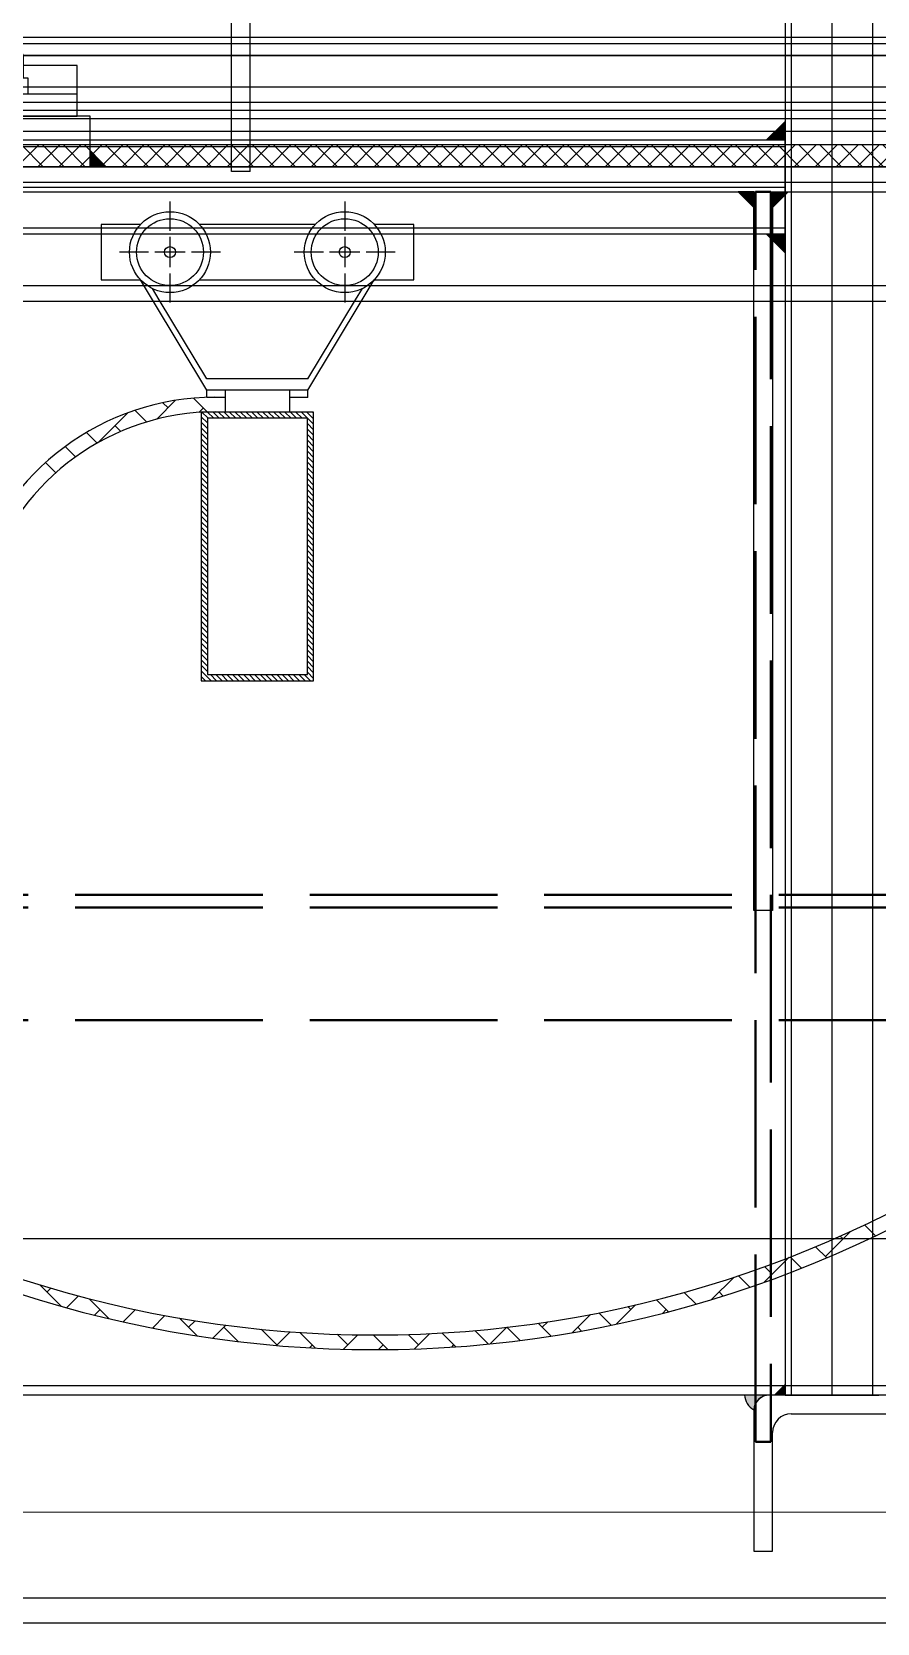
# Model space of a CAD drawing. Header units: centimetres. Extents: x 470464 to 524273, y 49611 to 59074.
# Drawn here: x 504681.5 to 504708.5, y 50524.3 to 50575.2 of the extents above; entities that cross this region are included whole.
import ezdxf

# ---------------------------------------------------------------- set-up
doc = ezdxf.new("R2010")
doc.units = ezdxf.units.CM
doc.header["$MEASUREMENT"] = 0
for name, pattern in [('1244-MIUM-DD-AR-2000$0$1244_Aselsan_MIUM_2900_Vinç$0$ACAD_ISO02W100', [15, 12, -3]), ('CENTER', [50.8, 31.75, -6.35, 6.35, -6.35]), ('CHAIN', [0.3543, 0.2362, -0.0295, 0.0591, -0.0295])]:
    doc.linetypes.add(name, pattern=pattern)
doc.layers.add('A-ANNO-REVC-01', color=1, linetype='Continuous', lineweight=15, true_color=0xff0000, plot=False)
doc.layers.add('S-COLS-CONC', color=4, linetype='Continuous', lineweight=40)
doc.layers.add('vinç', color=7, linetype='Continuous')
doc.styles.add('BARIŞ BABUR-3', font='arial.ttf')
doc.dimstyles.new('AAA_A4 BVS STANDART', dxfattribs={"dimscale": 12, "dimtxt": 1.8, "dimasz": 1.6, "dimexe": 0.18, "dimexo": 0.0625, "dimgap": 0.09, "dimtad": 1, "dimtoh": 1, "dimdec": 0, "dimzin": 9, "dimdsep": 46, "dimtxsty": 'BARIŞ BABUR-3', "dimcen": 0.09, "dimclrd": 1, "dimclre": 1, "dimclrt": 2, "dimadec": 0, "dimazin": 0, "dimtfac": 1, "dimtdec": 0, "dimtofl": 0, "dimtmove": 0, "dimatfit": 3, "dimfxl": 1, "dimtolj": 1, "dimtzin": 0, "dimlwd": 9, "dimlwe": 9, "dimarcsym": 0})

# ---------------------------------------------------------------- blocks, each defined once
blk = doc.blocks.new('y65ytr5c4rc44rfe')
at = {"color": 2, "linetype": 'Continuous', "lineweight": 25}
for p, q in [((429263.866, 68864.422), (429263.866, 68871.772)), ((429264.466, 68864.422), (429264.466, 68871.772)), ((429264.466, 68864.422), (429263.866, 68864.422))]:
    blk.add_line(p, q, dxfattribs=at)
blk = doc.blocks.new('*D142')
at = {"layer": 'A-ANNO-REVC-01', "color": 1, "lineweight": 9, "transparency": 16777216}
for p, q in [((417342.265, 68747.912), (417561.041, 68747.912)), ((417559.601, 68329.963), (417559.601, 68735.112)), ((417552.919, 68317.163), (417561.041, 68317.163))]:
    blk.add_line(p, q, dxfattribs=at)
at = {"layer": 'A-ANNO-REVC-01', "color": 1, "transparency": 16777216}
for points in [[(417557.468, 68735.112), (417561.734, 68735.112), (417559.601, 68747.912)], [(417557.468, 68329.963), (417561.734, 68329.963), (417559.601, 68317.163)]]:
    blk.add_solid(points, dxfattribs=at)
at = {"layer": 'Defpoints', "color": 0, "transparency": 16777216}
for p in [(417341.765, 68747.912), (417559.601, 68747.912), (417552.419, 68317.163)]:
    blk.add_point(p, dxfattribs=at)
at = {"layer": 'A-ANNO-REVC-01', "color": 2, "transparency": 16777216, "insert": (417551.431, 68542.782), "char_height": 14.4, "attachment_point": 5, "rotation": 90, "style": 'BARIŞ BABUR-3'}
blk.add_mtext('\\A1;KANCA ALTI: 431', dxfattribs=at)
blk = doc.blocks.new('ghfhjkdjfdkyufgfktuthkgt')
at = {"color": 2, "ltscale": 0.4}
for p, q in [((417976.883, 69071.163), (416796.458, 69071.163)), ((417976.459, 69070.663), (416796.458, 69070.663)), ((416796.458, 69067.363), (417976.459, 69067.363)), ((416796.458, 69066.863), (417976.459, 69066.863)), ((417369.255, 69063.786), (417369.255, 69063.315))]:
    blk.add_line(p, q, dxfattribs=at)
at = {"color": 2}
for p, q in [((417367.49, 69070.048), (417367.49, 69069.117)), ((417373.079, 69070.048), (417373.079, 69069.117)), ((417366.544, 69069.315), (417365.285, 69069.315)), ((417365.285, 69069.315), (417365.285, 69067.551)), ((417372.132, 69069.315), (417368.437, 69069.315)), ((417375.285, 69069.315), (417374.025, 69069.315)), ((417375.285, 69067.551), (417375.285, 69069.315)), ((417367.49, 69068.918), (417367.49, 69067.948)), ((417373.079, 69068.918), (417373.079, 69067.948)), ((417366.806, 69068.433), (417365.876, 69068.433)), ((417367.975, 69068.433), (417367.006, 69068.433)), ((417369.105, 69068.433), (417368.174, 69068.433)), ((417372.395, 69068.433), (417371.464, 69068.433)), ((417373.564, 69068.433), (417372.594, 69068.433)), ((417374.693, 69068.433), (417373.763, 69068.433)), ((417367.49, 69067.749), (417367.49, 69066.818)), ((417373.079, 69067.749), (417373.079, 69066.818)), ((417365.285, 69067.551), (417366.544, 69067.551)), ((417366.933, 69066.904), (417366.544, 69067.551)), ((417367.145, 69066.904), (417366.926, 69067.269)), ((417368.437, 69067.551), (417372.132, 69067.551)), ((417373.424, 69066.904), (417373.643, 69067.269)), ((417373.636, 69066.904), (417374.025, 69067.551)), ((417374.025, 69067.551), (417375.285, 69067.551)), ((417368.667, 69064.021), (417366.933, 69066.904)), ((417368.667, 69064.374), (417367.145, 69066.904)), ((417371.902, 69064.374), (417373.424, 69066.904)), ((417371.902, 69064.021), (417373.636, 69066.904)), ((417371.902, 69064.374), (417368.667, 69064.374)), ((417371.902, 69064.021), (417368.667, 69064.021)), ((417368.667, 69063.786), (417368.667, 69064.021)), ((417369.255, 69063.786), (417368.667, 69063.786)), ((417369.255, 69064.021), (417369.255, 69063.315)), ((417371.314, 69064.021), (417371.314, 69063.315)), ((417371.902, 69063.786), (417371.314, 69063.786)), ((417371.902, 69063.786), (417371.902, 69064.021)), ((417368.485, 69063.315), (417368.485, 69054.715)), ((417372.085, 69063.315), (417368.485, 69063.315)), ((417371.314, 69063.315), (417369.255, 69063.315)), ((417372.085, 69054.715), (417372.085, 69063.315)), ((417368.685, 69063.115), (417368.685, 69054.915)), ((417371.885, 69063.115), (417368.685, 69063.115)), ((417371.885, 69054.915), (417371.885, 69063.115)), ((417368.485, 69054.715), (417372.085, 69054.715)), ((417368.685, 69054.915), (417371.885, 69054.915))]:
    blk.add_line(p, q, dxfattribs=at)
at = {"color": 2, "linetype": 'Continuous', "ltscale": 0.4}
for p, q in [((417367.068, 69063.088), (417367.672, 69063.692)), ((417368.688, 69063.317), (417368.243, 69063.762)), ((417365.184, 69062.335), (417366.14, 69063.291)), ((417366.744, 69062.999), (417366.37, 69063.372)), ((417367.427, 69063.447), (417367.259, 69063.615)), ((417368.415, 69063.303), (417368.558, 69063.447)), ((417365.159, 69062.321), (417364.818, 69062.662)), ((417365.914, 69062.697), (417365.73, 69062.881)), ((417364.469, 69061.879), (417364.137, 69062.211)), ((417363.841, 69061.376), (417363.515, 69061.702)), ((417390.049, 69036.956), (417389.699, 69037.306)), ((417388.448, 69036.294), (417389.252, 69037.098)), ((417389.014, 69036.86), (417388.924, 69036.95)), ((417386.496, 69035.473), (417387.293, 69036.27)), ((417387.688, 69035.923), (417387.327, 69036.283)), ((417388.491, 69036.252), (417388.133, 69036.609)), ((417384.806, 69034.915), (417385.527, 69035.635)), ((417386.036, 69035.312), (417385.666, 69035.682)), ((417386.751, 69035.728), (417386.505, 69035.974)), ((417364.022, 69034.699), (417363.33, 69035.391)), ((417363.558, 69035.163), (417363.681, 69035.285)), ((417384.316, 69034.769), (417383.936, 69035.149)), ((417385.185, 69035.032), (417385.054, 69035.163)), ((417364.181, 69034.654), (417364.563, 69035.037)), ((417365.548, 69034.304), (417364.906, 69034.946)), ((417381.757, 69034.128), (417382.376, 69034.748)), ((417382.226, 69034.597), (417382.131, 69034.691)), ((417383.429, 69034.525), (417383.044, 69034.91)), ((417365.077, 69034.419), (417365.255, 69034.597)), ((417365.992, 69034.202), (417366.386, 69034.597)), ((417366.927, 69034.006), (417367.329, 69034.408)), ((417368.36, 69033.755), (417367.79, 69034.325)), ((417368.084, 69034.031), (417368.293, 69034.241)), ((417368.864, 69033.68), (417369.281, 69034.098)), ((417379.681, 69033.747), (417379.268, 69034.161)), ((417379.397, 69034.031), (417379.572, 69034.206)), ((417380.355, 69033.857), (417380.939, 69034.442)), ((417381.597, 69034.094), (417381.199, 69034.493)), ((417383.235, 69034.475), (417383.357, 69034.597)), ((417366.989, 69033.994), (417366.952, 69034.031)), ((417369.671, 69033.575), (417369.215, 69034.031)), ((417370.912, 69033.466), (417370.411, 69033.967)), ((417370.896, 69033.45), (417371.333, 69033.887)), ((417372.145, 69033.364), (417371.644, 69033.865)), ((417373.175, 69033.466), (417372.834, 69033.806)), ((417373.038, 69033.329), (417373.499, 69033.79)), ((417374.454, 69033.318), (417373.986, 69033.786)), ((417375.437, 69033.466), (417375.102, 69033.801)), ((417375.309, 69033.337), (417375.8, 69033.828)), ((417376.629, 69033.406), (417376.186, 69033.849)), ((417377.672, 69033.494), (417377.24, 69033.926)), ((417377.734, 69033.5), (417378.265, 69034.03)), ((417378.689, 69033.608), (417378.267, 69034.03)), ((417380.65, 69033.91), (417380.529, 69034.031)), ((417371.952, 69033.375), (417372.043, 69033.466)), ((417374.156, 69033.316), (417374.306, 69033.466)), ((417376.5, 69033.397), (417376.569, 69033.466))]:
    blk.add_line(p, q, dxfattribs=at)
at = {"color": 2, "linetype": 'Continuous'}
for p, q in [((417368.685, 69062.967), (417368.485, 69063.167)), ((417368.712, 69063.115), (417368.512, 69063.315)), ((417368.889, 69063.115), (417368.689, 69063.315)), ((417369.066, 69063.115), (417368.866, 69063.315)), ((417369.243, 69063.115), (417369.043, 69063.315)), ((417369.42, 69063.115), (417369.22, 69063.315)), ((417369.596, 69063.115), (417369.396, 69063.315)), ((417369.773, 69063.115), (417369.573, 69063.315)), ((417369.95, 69063.115), (417369.75, 69063.315)), ((417370.127, 69063.115), (417369.927, 69063.315)), ((417370.303, 69063.115), (417370.103, 69063.315)), ((417370.48, 69063.115), (417370.28, 69063.315)), ((417370.657, 69063.115), (417370.457, 69063.315)), ((417370.834, 69063.115), (417370.634, 69063.315)), ((417371.011, 69063.115), (417370.811, 69063.315)), ((417371.187, 69063.115), (417370.987, 69063.315)), ((417371.364, 69063.115), (417371.164, 69063.315)), ((417371.541, 69063.115), (417371.341, 69063.315)), ((417371.718, 69063.115), (417371.518, 69063.315)), ((417372.085, 69062.925), (417371.694, 69063.315)), ((417372.085, 69063.102), (417371.871, 69063.315)), ((417372.085, 69063.279), (417372.048, 69063.315)), ((417368.685, 69062.79), (417368.485, 69062.99)), ((417368.685, 69062.613), (417368.485, 69062.813)), ((417368.685, 69062.436), (417368.485, 69062.636)), ((417372.085, 69062.749), (417371.885, 69062.949)), ((417372.085, 69062.572), (417371.885, 69062.772)), ((417368.685, 69062.259), (417368.485, 69062.459)), ((417368.685, 69062.083), (417368.485, 69062.283)), ((417368.685, 69061.906), (417368.485, 69062.106)), ((417372.085, 69062.395), (417371.885, 69062.595)), ((417372.085, 69062.218), (417371.885, 69062.418)), ((417372.085, 69062.041), (417371.885, 69062.241)), ((417368.685, 69061.729), (417368.485, 69061.929)), ((417368.685, 69061.552), (417368.485, 69061.752)), ((417372.085, 69061.865), (417371.885, 69062.065)), ((417372.085, 69061.688), (417371.885, 69061.888)), ((417372.085, 69061.511), (417371.885, 69061.711)), ((417368.685, 69061.376), (417368.485, 69061.576)), ((417368.685, 69061.199), (417368.485, 69061.399)), ((417368.685, 69061.022), (417368.485, 69061.222)), ((417372.085, 69061.334), (417371.885, 69061.534)), ((417372.085, 69061.158), (417371.885, 69061.358)), ((417372.085, 69060.981), (417371.885, 69061.181)), ((417368.685, 69060.845), (417368.485, 69061.045)), ((417368.685, 69060.668), (417368.485, 69060.868)), ((417368.685, 69060.492), (417368.485, 69060.692)), ((417372.085, 69060.804), (417371.885, 69061.004)), ((417372.085, 69060.627), (417371.885, 69060.827)), ((417372.085, 69060.45), (417371.885, 69060.65)), ((417368.685, 69060.315), (417368.485, 69060.515)), ((417368.685, 69060.138), (417368.485, 69060.338)), ((417368.685, 69059.961), (417368.485, 69060.161)), ((417372.085, 69060.274), (417371.885, 69060.474)), ((417372.085, 69060.097), (417371.885, 69060.297)), ((417372.085, 69059.92), (417371.885, 69060.12)), ((417368.685, 69059.785), (417368.485, 69059.985)), ((417368.685, 69059.608), (417368.485, 69059.808)), ((417368.685, 69059.431), (417368.485, 69059.631)), ((417372.085, 69059.743), (417371.885, 69059.943)), ((417372.085, 69059.567), (417371.885, 69059.767)), ((417372.085, 69059.39), (417371.885, 69059.59)), ((417368.685, 69059.254), (417368.485, 69059.454)), ((417368.685, 69059.077), (417368.485, 69059.277)), ((417368.685, 69058.901), (417368.485, 69059.101)), ((417372.085, 69059.213), (417371.885, 69059.413)), ((417372.085, 69059.036), (417371.885, 69059.236)), ((417372.085, 69058.859), (417371.885, 69059.059)), ((417368.685, 69058.724), (417368.485, 69058.924)), ((417368.685, 69058.547), (417368.485, 69058.747)), ((417368.685, 69058.37), (417368.485, 69058.57)), ((417372.085, 69058.683), (417371.885, 69058.883)), ((417372.085, 69058.506), (417371.885, 69058.706)), ((417368.685, 69058.194), (417368.485, 69058.394)), ((417368.685, 69058.017), (417368.485, 69058.217)), ((417368.685, 69057.84), (417368.485, 69058.04)), ((417372.085, 69058.329), (417371.885, 69058.529)), ((417372.085, 69058.152), (417371.885, 69058.352)), ((417372.085, 69057.976), (417371.885, 69058.176)), ((417368.685, 69057.663), (417368.485, 69057.863)), ((417368.685, 69057.486), (417368.485, 69057.686)), ((417372.085, 69057.799), (417371.885, 69057.999)), ((417372.085, 69057.622), (417371.885, 69057.822)), ((417372.085, 69057.445), (417371.885, 69057.645)), ((417368.685, 69057.31), (417368.485, 69057.51)), ((417368.685, 69057.133), (417368.485, 69057.333)), ((417368.685, 69056.956), (417368.485, 69057.156)), ((417372.085, 69057.268), (417371.885, 69057.468)), ((417372.085, 69057.092), (417371.885, 69057.292)), ((417372.085, 69056.915), (417371.885, 69057.115)), ((417368.685, 69056.779), (417368.485, 69056.979)), ((417368.685, 69056.603), (417368.485, 69056.803)), ((417368.685, 69056.426), (417368.485, 69056.626)), ((417372.085, 69056.738), (417371.885, 69056.938)), ((417372.085, 69056.561), (417371.885, 69056.761)), ((417372.085, 69056.385), (417371.885, 69056.585)), ((417368.685, 69056.249), (417368.485, 69056.449)), ((417368.685, 69056.072), (417368.485, 69056.272)), ((417368.685, 69055.895), (417368.485, 69056.095)), ((417372.085, 69056.208), (417371.885, 69056.408)), ((417372.085, 69056.031), (417371.885, 69056.231)), ((417372.085, 69055.854), (417371.885, 69056.054)), ((417368.685, 69055.719), (417368.485, 69055.919)), ((417368.685, 69055.542), (417368.485, 69055.742)), ((417368.685, 69055.365), (417368.485, 69055.565)), ((417372.085, 69055.677), (417371.885, 69055.877)), ((417372.085, 69055.501), (417371.885, 69055.701)), ((417372.085, 69055.324), (417371.885, 69055.524)), ((417368.685, 69055.188), (417368.485, 69055.388)), ((417368.685, 69055.012), (417368.485, 69055.212)), ((417368.804, 69054.715), (417368.485, 69055.035)), ((417372.085, 69055.147), (417371.885, 69055.347)), ((417372.085, 69054.97), (417371.885, 69055.17)), ((417372.085, 69054.794), (417371.885, 69054.994)), ((417368.627, 69054.715), (417368.485, 69054.858)), ((417368.981, 69054.715), (417368.781, 69054.915)), ((417369.158, 69054.715), (417368.958, 69054.915)), ((417369.334, 69054.715), (417369.134, 69054.915)), ((417369.511, 69054.715), (417369.311, 69054.915)), ((417369.688, 69054.715), (417369.488, 69054.915)), ((417369.865, 69054.715), (417369.665, 69054.915)), ((417370.041, 69054.715), (417369.841, 69054.915)), ((417370.218, 69054.715), (417370.018, 69054.915)), ((417370.395, 69054.715), (417370.195, 69054.915)), ((417370.572, 69054.715), (417370.372, 69054.915)), ((417370.749, 69054.715), (417370.549, 69054.915)), ((417370.925, 69054.715), (417370.725, 69054.915)), ((417371.102, 69054.715), (417370.902, 69054.915)), ((417371.279, 69054.715), (417371.079, 69054.915)), ((417371.456, 69054.715), (417371.256, 69054.915)), ((417371.632, 69054.715), (417371.432, 69054.915)), ((417371.809, 69054.715), (417371.609, 69054.915)), ((417371.986, 69054.715), (417371.786, 69054.915))]:
    blk.add_line(p, q, dxfattribs=at)
at = {"color": 2}
for centre, radius in [((417367.49, 69068.433), 1.294), ((417373.079, 69068.433), 1.294), ((417367.49, 69068.433), 0.176), ((417373.079, 69068.433), 0.176)]:
    blk.add_circle(centre, radius, dxfattribs=at)
at = {"color": 2, "ltscale": 0.4}
for centre in [(417367.49, 69068.433), (417373.079, 69068.433)]:
    blk.add_circle(centre, 1.07, dxfattribs=at)
for centre, radius, start, end in [((417368.942, 69055.7), 8.092, 87.7843, 161.143), ((417368.946, 69055.654), 7.667, 87.6884, 159.6917), ((417374.045, 69070.315), 37, 198.9246, 341.0754), ((417374.045, 69070.354), 36.568, 199.2207, 340.7793)]:
    blk.add_arc(centre, radius, start, end, dxfattribs=at)
blk = doc.blocks.new('kjjlkhlljklhıjşlkmkjş')
for points in [[(417387.159, 69176.313), (417386.559, 69176.313), (417387.159, 69176.913)], [(417387.159, 69173.313), (417386.559, 69173.313), (417387.159, 69172.713)]]:
    blk.add_hatch(color=2).paths.add_polyline_path(points)
at = {"ltscale": 0.4}
blk.add_hatch(color=2, dxfattribs=at).paths.add_polyline_path([(417387.159, 69136.163), (417386.823, 69136.163), (417387.159, 69136.499)])
h = blk.add_hatch(color=2, dxfattribs=at)
edge = h.paths.add_edge_path()
edge.add_line((417386.659, 69136.163), (417385.866, 69136.163))
edge.add_arc((417386.418, 69136.181), 0.553, 181.7814, 242.1352)
edge.add_arc((417386.659, 69135.663), 0.5, 90, 176.7192, ccw=False)
at = {"color": 2}
for p, q in [((417387.159, 69213.463, -0.009), (417387.159, 69136.163, 0.119)), ((417387.159, 69176.913, 0.055), (417386.559, 69176.313, 0.055)), ((417387.159, 69176.313, 0.055), (417387.159, 69176.913, 0.055)), ((417387.159, 69176.313, 0.055), (417290.159, 69176.313, 0.055)), ((417387.159, 69173.313, 0.055), (417387.159, 69176.313, 0.055)), ((417290.159, 69173.313, 0.055), (417387.159, 69173.313, 0.055)), ((417387.159, 69172.713, 0.055), (417386.559, 69173.313, 0.055)), ((417387.159, 69173.313, 0.055), (417387.159, 69172.713, 0.055)), ((417888.659, 69136.163, 0.119), (416888.659, 69136.163, 0.119)), ((417387.159, 69136.163, 0.119), (417390.159, 69136.163, 0.119))]:
    blk.add_line(p, q, dxfattribs=at)
at = {"color": 2, "ltscale": 4}
for p, q in [((417387.359, 69213.463, -0.009), (417387.359, 69136.163, 0.119)), ((417389.959, 69213.463, -0.009), (417389.959, 69136.163, 0.119))]:
    blk.add_line(p, q, dxfattribs=at)
at = {"color": 2, "linetype": 'CENTER', "ltscale": 30}
for p, q in [((417388.659, 69213.463, -0.009), (417388.659, 69136.163, 0.119)), ((417290.159, 69174.813, 0.055), (417387.159, 69174.813, 0.055))]:
    blk.add_line(p, q, dxfattribs=at)
at = {"color": 2, "ltscale": 3}
for p, q in [((417290.159, 69176.113, 0.055), (417387.159, 69176.113, 0.055)), ((417290.159, 69173.513, 0.055), (417387.159, 69173.513, 0.055)), ((417888.659, 69141.163, 0.239), (416888.659, 69141.163, 0.119)), ((417888.659, 69136.463, 0.239), (416888.659, 69136.463, 0.119))]:
    blk.add_line(p, q, dxfattribs=at)
at = {"color": 2, "ltscale": 0.4}
for p, q in [((417387.159, 69136.499, 0.119), (417386.823, 69136.163, 0.119)), ((417387.159, 69136.163, 0.119), (417387.159, 69136.499, 0.119)), ((417386.659, 69136.163, 0.119), (417385.866, 69136.163, 0.119)), ((417391.159, 69136.163, 0.119), (417386.659, 69136.163, 0.119)), ((417386.159, 69135.663, 0.119), (417386.159, 69131.163, 0.119)), ((417387.359, 69135.563, 0.119), (417391.159, 69135.563, 0.119)), ((417386.759, 69131.163, 0.119), (417386.759, 69134.963, 0.119)), ((417386.159, 69131.163, 0.119), (417386.759, 69131.163, 0.119))]:
    blk.add_line(p, q, dxfattribs=at)
for centre, radius, start, end in [((417386.418, 69136.181, 0.119), 0.553, 181.7814, 242.1352), ((417386.659, 69135.663, 0.119), 0.5, 90, 180), ((417386.659, 69135.663, 0.119), 0.5, 90, 176.7192), ((417387.359, 69134.963, 0.119), 0.6, 90, 180)]:
    blk.add_arc(centre, radius, start, end, dxfattribs=at)
blk = doc.blocks.new('tyrterwefbrrbevrwc')
at = {"color": 2}
for p, q in [((416798.859, 68253.905), (417974.059, 68253.905)), ((416798.859, 68253.525), (417974.059, 68253.525))]:
    blk.add_line(p, q, dxfattribs=at)
at = {"layer": 'vinç', "color": 2}
for p, q in [((417974.059, 68254.095), (416798.859, 68254.095)), ((417974.059, 68253.525), (416798.859, 68253.525)), ((417974.059, 68252.51), (416798.859, 68252.51)), ((417974.059, 68252.023), (416798.859, 68252.023)), ((417974.059, 68251.765), (416798.859, 68251.765)), ((417974.059, 68251.494), (416798.859, 68251.494)), ((417974.059, 68251.096), (416798.859, 68251.096)), ((417974.059, 68250.663), (416798.859, 68250.663))]:
    blk.add_line(p, q, dxfattribs=at)
blk = doc.blocks.new('tyrteryrteyyt3rwerw')
h = blk.add_hatch()
h.set_pattern_fill('ANSI37', color=2, scale=3.8, angle=360)
h.set_pattern_definition([(45, (342050.756, 161193.00613), (-0.335875721, 0.335875721), []), (135, (342050.756, 161193.00613), (-0.335875721, -0.335875721), [])])
h.paths.add_polyline_path([(416798.859, 68195.663), (416798.859, 68194.963), (417974.059, 68194.963), (417974.059, 68195.663)])
at = {"color": 2}
blk.add_lwpolyline([(417974.059, 68195.663), (416798.859, 68195.663), (416798.859, 68194.963), (417974.059, 68194.963)], close=True, dxfattribs=at)
blk = doc.blocks.new('hfgdtnyrmuntyr')
h = blk.add_hatch(color=2)
h.dxf.hatch_style = 1
h.paths.add_polyline_path([(417385.659, 68194.163), (417386.159, 68193.663), (417386.159, 68194.163)])
h = blk.add_hatch(color=2)
h.dxf.hatch_style = 1
h.paths.add_polyline_path([(417386.759, 68194.163), (417386.759, 68193.663), (417387.259, 68194.163)])
at = {"color": 2, "ltscale": 0.4}
for points in [[(416783.759, 68194.163), (417989.159, 68194.163), (417989.159, 68194.963), (416783.759, 68194.963)], [(417386.759, 68194.163), (417386.759, 68171.163), (417386.159, 68171.163), (417386.159, 68194.163)]]:
    blk.add_lwpolyline(points, close=True, dxfattribs=at)
at = {"color": 2}
for points in [[(417386.159, 68194.163), (417385.659, 68194.163), (417386.159, 68193.663), (417386.159, 68194.163)], [(417386.759, 68194.163), (417387.259, 68194.163), (417386.759, 68193.663), (417386.759, 68194.163)]]:
    blk.add_lwpolyline(points, dxfattribs=at)
at = {"layer": 'S-COLS-CONC', "color": 2, "linetype": '1244-MIUM-DD-AR-2000$0$1244_Aselsan_MIUM_2900_Vinç$0$ACAD_ISO02W100', "ltscale": 0.5}
for p, q in [((417955.459, 68171.663), (416817.459, 68171.663)), ((417955.459, 68171.263), (416817.459, 68171.263)), ((417955.459, 68167.663), (416817.459, 68167.663))]:
    blk.add_line(p, q, dxfattribs=at)
blk.add_lwpolyline([(417386.209, 68194.163), (417386.709, 68194.163), (417386.709, 68154.163), (417386.209, 68154.163)], close=True, dxfattribs=at)
at = {"layer": 'vinç', "color": 2}
for p, q in [((417929.159, 68149.163), (416843.759, 68149.163)), ((417929.377, 68148.363), (416843.54, 68148.363))]:
    blk.add_line(p, q, dxfattribs=at)
blk = doc.blocks.new('BEKET 105 ÖN')
at = {"color": 2, "linetype": 'Continuous'}
for p, q in [((1790017.88, -473032.05), (1790016.88, -473033.05)), ((1790016.88, -473033.05), (1790016.88, -473036.39)), ((1790032.88, -473033.05), (1790016.88, -473033.05)), ((1790017.88, -473032.05), (1790031.88, -473032.05)), ((1790032.88, -473033.05), (1790031.88, -473032.05)), ((1790032.88, -473036.39), (1790032.88, -473033.05)), ((1790012.88, -473036.39), (1790012.51, -473036.79)), ((1790012.88, -473036.39), (1790013.24, -473036.39)), ((1790013.24, -473036.39), (1790021.57, -473036.39)), ((1790021.57, -473036.39), (1790033.21, -473036.39)), ((1790033.21, -473036.39), (1790036.88, -473036.39)), ((1790037.25, -473036.79), (1790036.88, -473036.39)), ((1790011.56, -473038.39), (1790011.56, -473045.89)), ((1790014.91, -473038.39), (1790014.91, -473045.89)), ((1790028.23, -473038.39), (1790028.23, -473045.89)), ((1790038.2, -473038.39), (1790038.2, -473045.89)), ((1790009.88, -473045.89), (1790009.88, -473050.95)), ((1790039.88, -473045.89), (1790009.88, -473045.89)), ((1790039.88, -473050.76), (1790039.88, -473045.89)), ((1789995.56, -473050.95), (1790055.56, -473050.95))]:
    blk.add_line(p, q, dxfattribs=at)
at = {"color": 2, "linetype": 'CHAIN', "ltscale": 20}
blk.add_line((1790024.88, -473032.05), (1790024.88, -473050.95), dxfattribs=at)
at = {"color": 2, "linetype": 'Continuous'}
blk.add_lwpolyline([(1790011.56, -473041.89), (1789995.56, -473041.89), (1789995.56, -473058.09), (1790055.56, -473058.09), (1790055.56, -473041.89), (1790038.2, -473041.89)], dxfattribs=at)
blk.add_lwpolyline([(1789988.7, -473074.25), (1790059.7, -473074.25), (1790059.7, -473058.09), (1789988.7, -473058.09)], close=True, dxfattribs=at)
for points, knots in [([(1790011.56, -473038.39), (1790011.82, -473037.81), (1790012.09, -473037.31), (1790012.64, -473036.6), (1790012.94, -473036.39), (1790013.24, -473036.39)], [0, 0, 0, 0, 0.5, 0.5, 1, 1, 1, 1]), ([(1790014.91, -473038.39), (1790015.95, -473037.81), (1790017.01, -473037.31), (1790019.22, -473036.6), (1790020.4, -473036.39), (1790021.57, -473036.39)], [0, 0, 0, 0, 0.5, 0.5, 1, 1, 1, 1]), ([(1790028.23, -473038.39), (1790029, -473037.81), (1790029.8, -473037.31), (1790031.46, -473036.6), (1790032.34, -473036.39), (1790033.21, -473036.39)], [0, 0, 0, 0, 0.5, 0.5, 1, 1, 1, 1]), ([(1790038.2, -473038.39), (1790037.94, -473037.81), (1790037.67, -473037.31), (1790037.35, -473036.9), (1790037.3, -473036.84), (1790037.25, -473036.79)], [0, 0, 0, 0, 0.855795, 0.855795, 1, 1, 1, 1])]:
    blk.add_open_spline(points, degree=3, knots=knots, dxfattribs=at)
for points in [[(1790013.24, -473036.39), (1790013.82, -473036.39), (1790014.39, -473037.23), (1790014.91, -473038.39)], [(1790021.57, -473036.39), (1790023.9, -473036.39), (1790026.16, -473037.23), (1790028.23, -473038.39)], [(1790033.21, -473036.39), (1790034.96, -473036.39), (1790036.65, -473037.23), (1790038.2, -473038.39)]]:
    blk.add_open_spline(points, degree=3, dxfattribs=at)
blk = doc.blocks.new('tdrgrtryhrts')
at = {"ltscale": 0.4}
h = blk.add_hatch(color=2, dxfattribs=at)
h.dxf.hatch_style = 1
h.paths.add_polyline_path([(417358.941, 68971.963), (417358.941, 68972.463), (417359.441, 68971.963)])
at = {"color": 2, "ltscale": 0.4}
blk.add_lwpolyline([(417358.941, 68971.963), (417358.941, 68972.463), (417359.441, 68971.963), (417358.941, 68971.963)], dxfattribs=at)
at = {"color": 2, "xscale": 0.1, "yscale": 0.1, "zscale": 0.1, "rotation": 359.9999999999999}
blk.add_blockref('BEKET 105 ÖN', (238352.971, 116279.388), dxfattribs=at)
blk.add_blockref('BEKET 105 ÖN', (238352.971, 116279.388), dxfattribs=at)
blk = doc.blocks.new('lkjşlkjkloıjljikşlklş')
at = {"layer": 'vinç', "color": 2}
for name, p in [('tyrterwefbrrbevrwc', (0, 611)), ('tdrgrtryhrts', (6, -111)), ('tyrteryrteyyt3rwerw', (0, 666)), ('hfgdtnyrmuntyr', (0, 666))]:
    blk.add_blockref(name, p, dxfattribs=at)
blk = doc.blocks.new('DHSETSRDJFDS')
at = {"layer": 'vinç', "color": 2}
for name, p in [('kjjlkhlljklhıjşlkmkjş', (0, -384.5, -0.119)), ('y65ytr5c4rc44rfe', (-11894.409, -73.609)), ('lkjşlkjkloıjljikşlklş', (0, -70)), ('ghfhjkdjfdkyufgfktuthkgt', (0, -280.2))]:
    blk.add_blockref(name, p, dxfattribs=at)
at = {"layer": 'A-ANNO-REVC-01', "color": 6}
dim = blk.add_linear_dim(base=(417559.601, 68747.912), p1=(417552.419, 68317.163), p2=(417341.765, 68747.912), angle=90, text='KANCA ALTI: <>', dimstyle='AAA_A4 BVS STANDART', override={"dimscale": 8}, dxfattribs=at)
dim.commit()
dim.dimension.update_dxf_attribs({"geometry": '*D142', "text_midpoint": (417559.601, 68542.782), "dimtype": 128})

msp = doc.modelspace()

# ---------------------------------------------------------------- block references
at = {"layer": 'vinç', "color": 0}
msp.add_blockref('DHSETSRDJFDS', (87318.426, -18220.054), dxfattribs=at)

doc.saveas('drawing.dxf')
